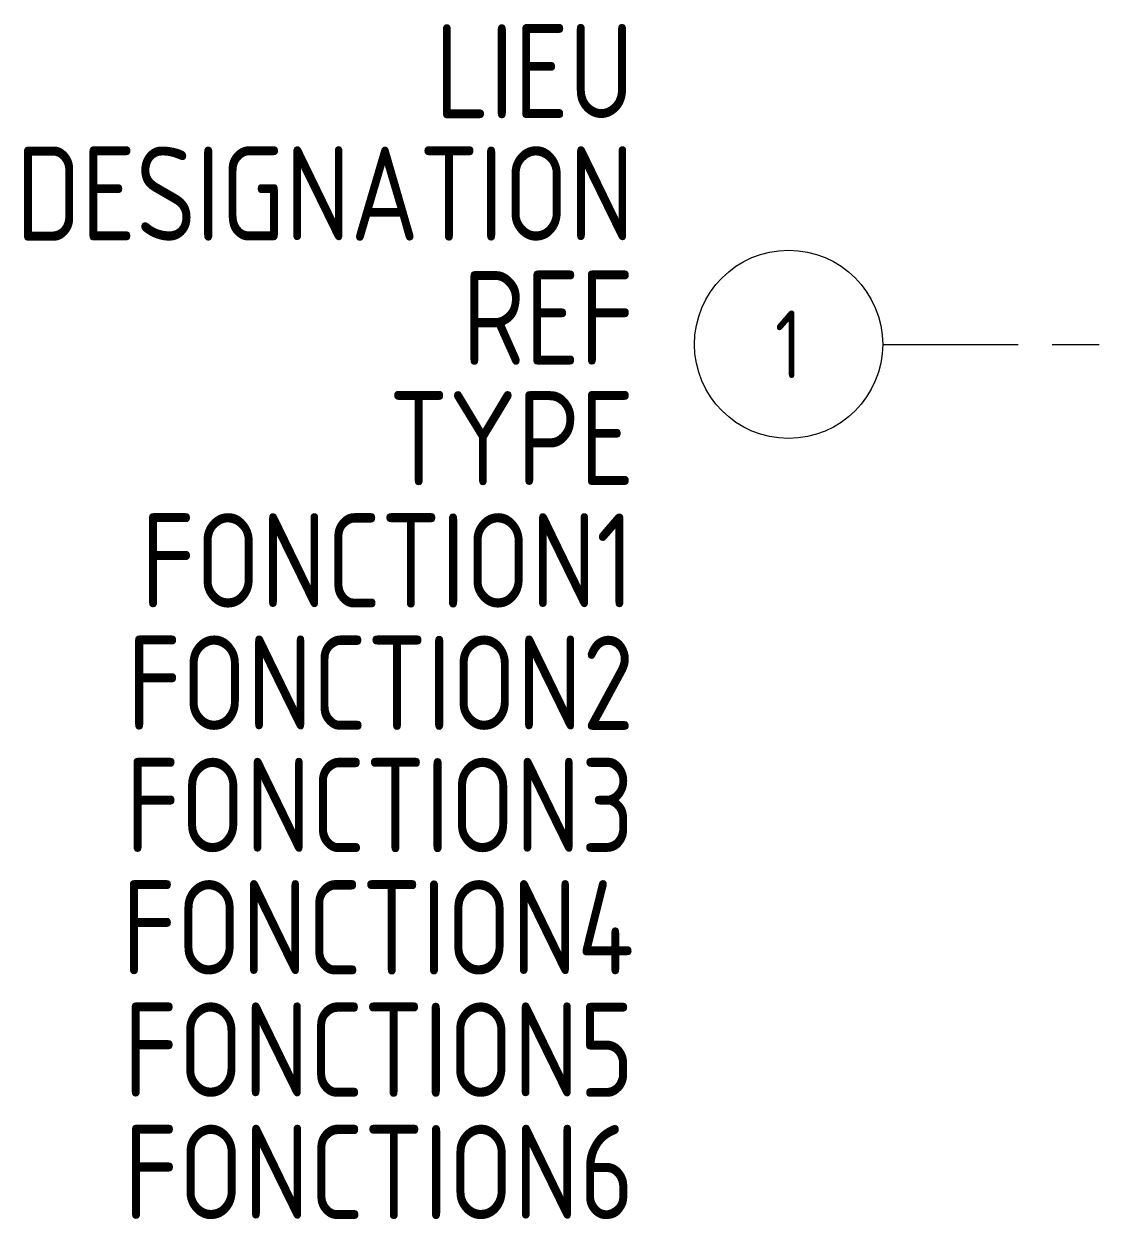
# Model space of a CAD drawing. Extents: x -1613.2 to -1584.6, y -902.8 to -871.1.
import ezdxf
from ezdxf.enums import TextEntityAlignment as Align

# ---------------------------------------------------------------- set-up
doc = ezdxf.new("R2010")
doc.units = 0
doc.linetypes.add('ACAD_ISO02W100', pattern=[15, 12, -3])
for name, color, linetype in [('SYMB_FIL', 3, 'CONTINUOUS'), ('SYMB_LIAISON', 1, 'ACAD_ISO02W100'), ('SYMB_REF_CONTACT', 2, 'CONTINUOUS'), ('SYMB_TXT_CONTACT', 2, 'CONTINUOUS'), ('SYMB_TXT_NOM', 3, 'CONTINUOUS')]:
    doc.layers.add(name, color=color, linetype=linetype)
doc.styles.add('NET2_5', font='isocp.shx', dxfattribs={"width": 0.9, "height": 2.5})
doc.styles.add('NET_1-8', font='ISOCP.shx', dxfattribs={"width": 0.9, "height": 1.8})

msp = doc.modelspace()

# ---------------------------------------------------------------- linework, layer by layer
at = {"layer": 'SYMB_FIL'}
msp.add_circle((-1592.884, -879.593), 2.5, dxfattribs=at)
at = {"layer": 'SYMB_LIAISON', "ltscale": 0.3}
msp.add_line((-1590.384, -879.593), (-1584.634, -879.593), dxfattribs=at)

# ---------------------------------------------------------------- texts
at = {"layer": 'SYMB_REF_CONTACT', "style": 'NET2_5', "width": 0.9, "flags": 8}
msp.add_attdef('REF', text='', height=2.5, dxfattribs=at).set_placement((-1596.984, -880.137), align=Align.RIGHT)
at = {"layer": 'SYMB_TXT_CONTACT', "style": 'NET_1-8', "width": 0.9, "flags": 8}
msp.add_attdef('1', text='M', height=1.8, dxfattribs=at).set_placement((-1592.884, -879.593), align=Align.MIDDLE_CENTER)
at = {"layer": 'SYMB_TXT_NOM', "style": 'NET2_5', "width": 0.9, "flags": 8}
for tag, text, p in [('LIEU', '', (-1596.984, -873.587)), ('DESIGNATION', 'S?', (-1596.984, -876.837)), ('TYPE', '', (-1596.984, -883.337)), ('FONCTION1', '', (-1596.984, -886.587)), ('FONCTION2', '', (-1596.984, -889.837)), ('FONCTION3', '', (-1596.984, -893.087)), ('FONCTION4', '', (-1596.984, -896.337)), ('FONCTION5', '', (-1596.984, -899.587)), ('FONCTION6', '', (-1596.984, -902.837))]:
    msp.add_attdef(tag, text=text, height=2.5, dxfattribs=at).set_placement(p, align=Align.RIGHT)

doc.saveas('drawing.dxf')
